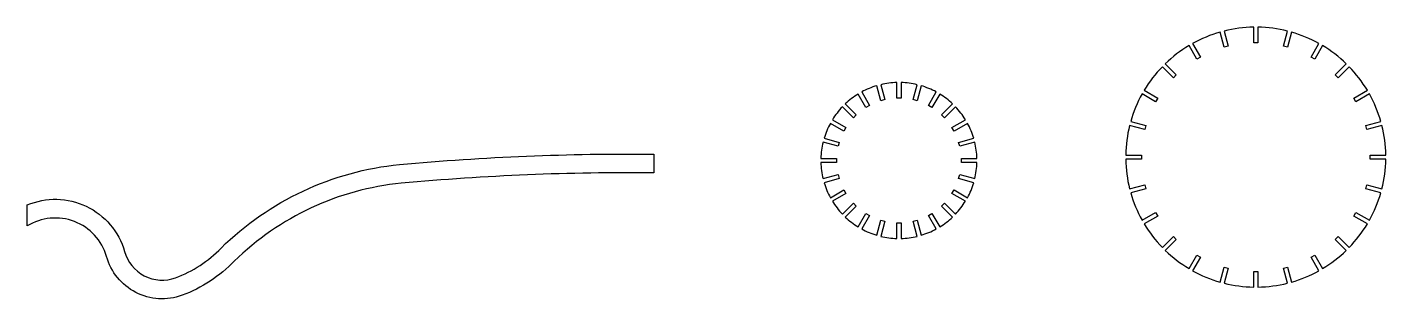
# Model space of a CAD drawing. Extents: x -12519 to -11214, y 14121 to 14382.
import ezdxf

# ---------------------------------------------------------------- set-up
doc = ezdxf.new("R2010")
doc.units = 0
doc.header["$MEASUREMENT"] = 0
doc.layers.get('0').update_dxf_attribs({"linetype": 'CONTINUOUS'})

msp = doc.modelspace()

# ---------------------------------------------------------------- linework, layer by layer
for points in [[(-11340.5, 14132.1), (-11340.5, 14147.1), (-11336.5, 14147.1), (-11336.5, 14132.1, 0.057513), (-11308.1, 14135.9), (-11312, 14150.4), (-11308.1, 14151.4), (-11304.2, 14136.9, 0.057513), (-11277.8, 14147.9), (-11285.2, 14160.9), (-11281.8, 14162.9), (-11274.3, 14149.9, 0.057513), (-11251.5, 14167.3), (-11262.1, 14177.9), (-11259.3, 14180.8), (-11248.7, 14170.2, 0.057513), (-11231.3, 14192.9), (-11244.2, 14200.4), (-11242.2, 14203.9), (-11229.3, 14196.4, 0.057513), (-11218.3, 14222.8), (-11232.8, 14226.7), (-11231.7, 14230.6), (-11217.3, 14226.7, 0.057513), (-11213.5, 14255.1), (-11228.5, 14255.1), (-11228.5, 14259.1), (-11213.5, 14259.1, 0.057513), (-11217.3, 14287.5), (-11231.7, 14283.7), (-11232.8, 14287.5), (-11218.3, 14291.4, 0.057513), (-11229.3, 14317.9), (-11242.2, 14310.4), (-11244.2, 14313.9), (-11231.3, 14321.4, 0.057513), (-11248.7, 14344.1), (-11259.3, 14333.5), (-11262.1, 14336.3), (-11251.5, 14346.9, 0.057513), (-11274.3, 14364.4), (-11281.8, 14351.4), (-11285.2, 14353.4), (-11277.8, 14366.4, 0.057513), (-11304.2, 14377.3), (-11308.1, 14362.9), (-11312, 14363.9), (-11308.1, 14378.4, 0.057513), (-11336.5, 14382.1), (-11336.5, 14367.1), (-11340.5, 14367.1), (-11340.5, 14382.1, 0.057513), (-11368.9, 14378.4), (-11365, 14363.9), (-11368.9, 14362.9), (-11372.8, 14377.3, 0.057513), (-11399.3, 14366.4), (-11391.8, 14353.4), (-11395.2, 14351.4), (-11402.7, 14364.4, 0.057513), (-11425.5, 14346.9), (-11414.9, 14336.3), (-11417.7, 14333.5), (-11428.3, 14344.1, 0.057513), (-11445.8, 14321.4), (-11432.8, 14313.9), (-11434.8, 14310.4), (-11447.8, 14317.9, 0.057513), (-11458.7, 14291.4), (-11444.2, 14287.5), (-11445.3, 14283.7), (-11459.8, 14287.5, 0.057513), (-11463.5, 14259.1), (-11448.5, 14259.1), (-11448.5, 14255.1), (-11463.5, 14255.1, 0.057513), (-11459.8, 14226.7), (-11445.3, 14230.6), (-11444.2, 14226.7), (-11458.7, 14222.8, 0.057513), (-11447.8, 14196.4), (-11434.8, 14203.9), (-11432.8, 14200.4), (-11445.8, 14192.9, 0.057513), (-11428.3, 14170.2), (-11417.7, 14180.8), (-11414.9, 14177.9), (-11425.5, 14167.3, 0.057513), (-11402.7, 14149.9), (-11395.2, 14162.9), (-11391.8, 14160.9), (-11399.3, 14147.9, 0.057513), (-11372.8, 14136.9), (-11368.9, 14151.4), (-11365, 14150.4), (-11368.9, 14135.9, 0.057513)], [(-11660.2, 14182, 0.052162), (-11645.7, 14188), (-11653.2, 14200.9), (-11649.8, 14202.9), (-11642.3, 14190, 0.052162), (-11629.9, 14199.5), (-11640.5, 14210), (-11637.7, 14212.9), (-11627.1, 14202.3, 0.052162), (-11617.6, 14214.7), (-11630.5, 14222.1), (-11628.5, 14225.6), (-11615.6, 14218.1, 0.052162), (-11609.6, 14232.5), (-11624.1, 14236.4), (-11623, 14240.3), (-11608.6, 14236.4, 0.052162), (-11606.5, 14251.9), (-11621.5, 14251.9), (-11621.5, 14255.9), (-11606.5, 14255.9, 0.052162), (-11608.6, 14271.4), (-11623, 14267.5), (-11624.1, 14271.3), (-11609.6, 14275.2, 0.052162), (-11615.6, 14289.6), (-11628.5, 14282.1), (-11630.5, 14285.6), (-11617.6, 14293.1, 0.052162), (-11627.1, 14305.5), (-11637.7, 14294.9), (-11640.5, 14297.7), (-11629.9, 14308.3, 0.052162), (-11642.3, 14317.8), (-11649.8, 14304.8), (-11653.2, 14306.8), (-11645.7, 14319.8, 0.052162), (-11660.2, 14325.8), (-11664, 14311.3), (-11667.9, 14312.4), (-11664, 14326.8, 0.052162), (-11679.5, 14328.9), (-11679.5, 14313.9), (-11683.5, 14313.9), (-11683.5, 14328.9, 0.052162), (-11699, 14326.8), (-11695.1, 14312.4), (-11699, 14311.3), (-11702.8, 14325.8, 0.052162), (-11717.3, 14319.8), (-11709.8, 14306.8), (-11713.2, 14304.8), (-11720.7, 14317.8, 0.052162), (-11733.1, 14308.3), (-11722.5, 14297.7), (-11725.3, 14294.9), (-11735.9, 14305.5, 0.052162), (-11745.4, 14293.1), (-11732.5, 14285.6), (-11734.5, 14282.1), (-11747.4, 14289.6, 0.052162), (-11753.4, 14275.2), (-11738.9, 14271.3), (-11740, 14267.5), (-11754.4, 14271.4, 0.052162), (-11756.5, 14255.9), (-11741.5, 14255.9), (-11741.5, 14251.9), (-11756.5, 14251.9, 0.052162), (-11754.4, 14236.4), (-11740, 14240.3), (-11738.9, 14236.4), (-11753.4, 14232.5, 0.052162), (-11747.4, 14218.1), (-11734.5, 14225.6), (-11732.5, 14222.1), (-11745.4, 14214.7, 0.052162), (-11735.9, 14202.3), (-11725.3, 14212.9), (-11722.5, 14210), (-11733.1, 14199.5, 0.052162), (-11720.7, 14190), (-11713.2, 14202.9), (-11709.8, 14200.9), (-11717.3, 14188, 0.052162), (-11702.8, 14182), (-11699, 14196.4), (-11695.1, 14195.4), (-11699, 14180.9, 0.052162), (-11683.5, 14178.9), (-11683.5, 14193.9), (-11679.5, 14193.9), (-11679.5, 14178.9, 0.052162), (-11664, 14180.9), (-11667.9, 14195.4), (-11664, 14196.4)], [(-11917, 14242, 0.02522), (-12159.8, 14232, 0.170786), (-12320.3, 14157.1, -0.11188), (-12370.5, 14124.2, -0.437395), (-12443.1, 14161.6, 0.495768), (-12519.4, 14190.9), (-12519.4, 14211.1, -0.449303), (-12425.8, 14166.5, 0.437636), (-12376.7, 14141.1, 0.112207), (-12333, 14169.7, -0.171084), (-12161.5, 14250, -0.025209), (-11917, 14260)]]:
    msp.add_lwpolyline(points, format="xyb", close=True)

doc.saveas('drawing.dxf')
